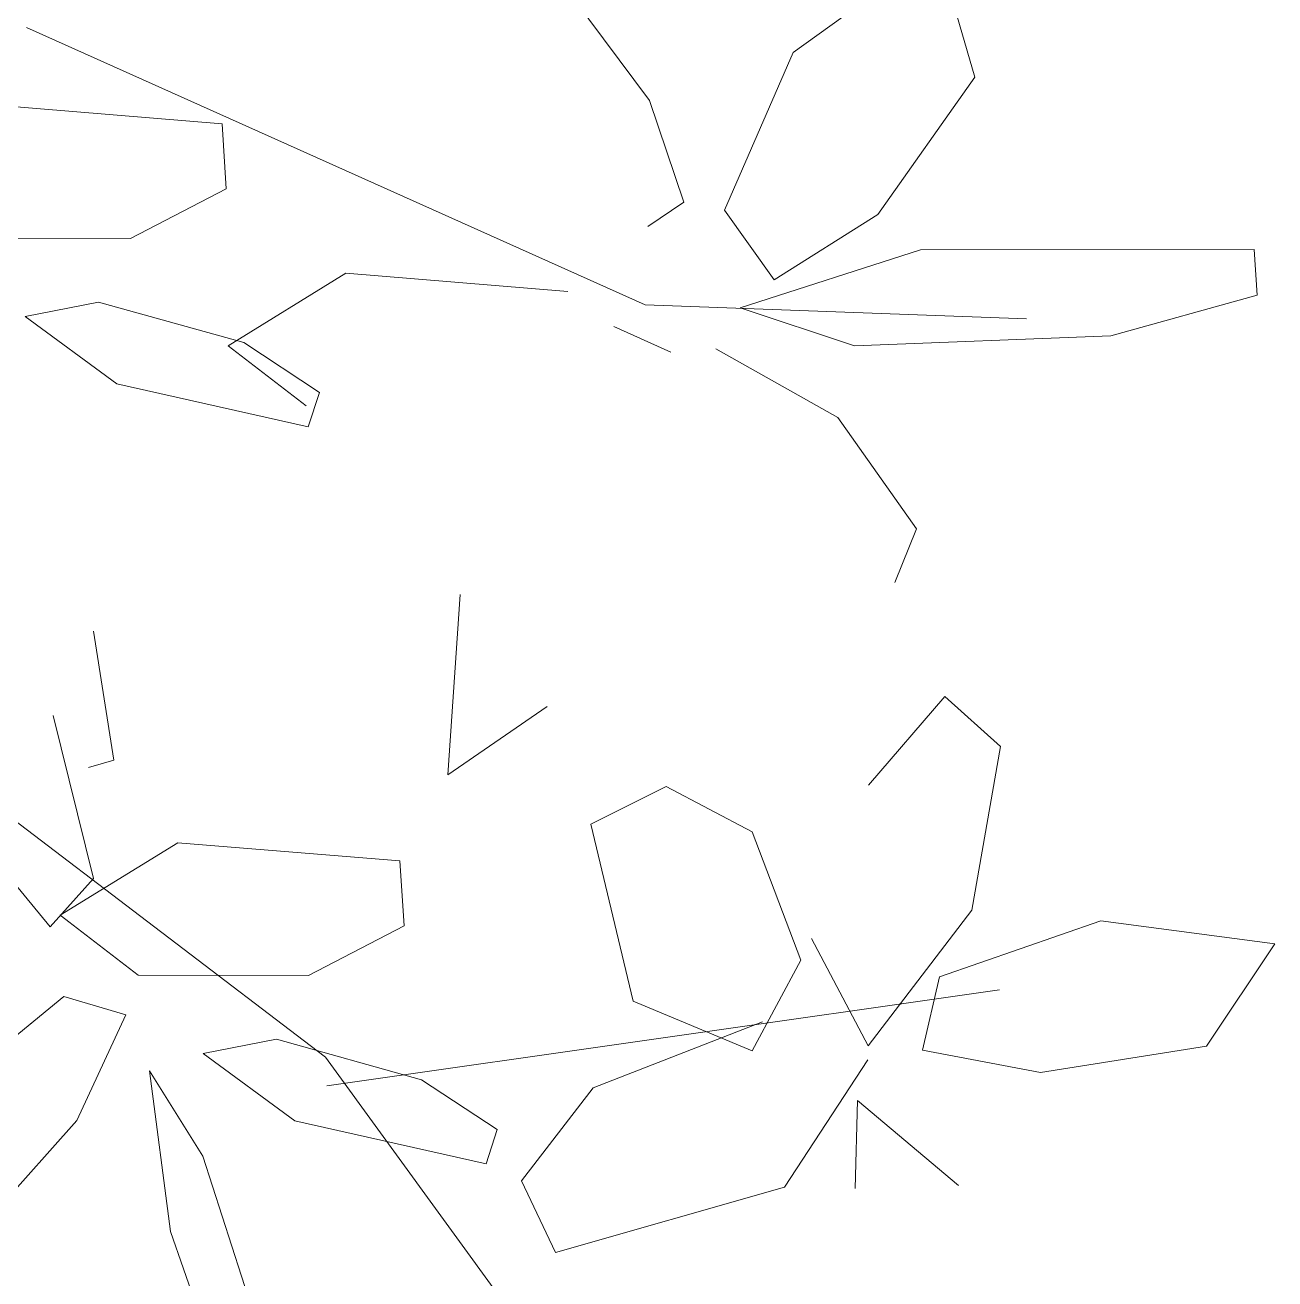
# Model space of a CAD drawing. Header units: inches. Extents: x 218980 to 233865, y 587194 to 599270.
# Drawn here: x 219068.414 to 219069.471, y 587476.931 to 587477.992 of the extents above; entities that cross this region are included whole.
import ezdxf

# ---------------------------------------------------------------- set-up
doc = ezdxf.new("R2010")
doc.units = ezdxf.units.IN
doc.header["$MEASUREMENT"] = 0
doc.layers.get('0').update_dxf_attribs({"lineweight": 0})
doc.layers.add('Proposed Urban Design', color=250, linetype='Continuous', lineweight=0)

# ---------------------------------------------------------------- blocks, each defined once
blk = doc.blocks.new('tree2')
at = {"color": 64}
for p, q in [((325201.569, 3048393.6634), (325201.8134, 3048393.8392)), ((325201.8134, 3048393.8392), (325201.8766, 3048393.6217)), ((325201.3262, 3048393.582), (325201.1462, 3048393.8243)), ((325201.4531, 3048393.3967), (325201.569, 3048393.6634)), ((325201.8766, 3048393.6217), (325201.7122, 3048393.3893)), ((325201.384, 3048393.4099), (325201.3262, 3048393.582)), ((325200.2274, 3048393.5735), (325200.603, 3048393.5425)), ((325200.603, 3048393.5425), (325200.6099, 3048393.4329)), ((325200.6099, 3048393.4329), (325200.4482, 3048393.3488)), ((325201.3235, 3048393.3687), (325201.384, 3048393.4099)), ((325201.5371, 3048393.2788), (325201.4531, 3048393.3967)), ((325201.7122, 3048393.3893), (325201.5371, 3048393.2788)), ((325200.4482, 3048393.3488), (325200.1601, 3048393.3491)), ((325201.4795, 3048393.2314), (325201.7847, 3048393.3297)), ((325201.7847, 3048393.3297), (325202.3489, 3048393.3298)), ((325202.3489, 3048393.3298), (325202.3541, 3048393.2527)), ((325200.6134, 3048393.1672), (325200.8124, 3048393.2897)), ((325200.8124, 3048393.2897), (325201.188, 3048393.2588)), ((325200.3942, 3048393.2409), (325200.27, 3048393.2167)), ((325200.6398, 3048393.1725), (325200.3942, 3048393.2409)), ((325202.3541, 3048393.2527), (325202.1067, 3048393.1838)), ((325201.3189, 3048393.2363), (325201.9641, 3048393.2128)), ((325201.6729, 3048393.1672), (325201.4795, 3048393.2314)), ((325200.27, 3048393.2167), (325200.4252, 3048393.1025)), ((325201.2658, 3048393.1995), (325201.3623, 3048393.1564)), ((325202.1067, 3048393.1838), (325201.6729, 3048393.1672)), ((325200.7451, 3048393.0654), (325200.6134, 3048393.1672)), ((325200.7677, 3048393.0881), (325200.6398, 3048393.1725)), ((325201.6447, 3048393.0459), (325201.4384, 3048393.1617)), ((325200.4252, 3048393.1025), (325200.749, 3048393.03)), ((325200.749, 3048393.03), (325200.7677, 3048393.0881)), ((325201.7778, 3048392.8571), (325201.6447, 3048393.0459)), ((325201.7414, 3048392.7668), (325201.7778, 3048392.8571)), ((325201.6967, 3048392.4235), (325201.8255, 3048392.5739)), ((325201.8255, 3048392.5739), (325201.9198, 3048392.4893)), ((325201.9198, 3048392.4893), (325201.8715, 3048392.2123)), ((325201.3543, 3048392.4214), (325201.4999, 3048392.3447)), ((325201.8166, 3048392.0991), (325202.0897, 3048392.194)), ((325202.0897, 3048392.194), (325202.3841, 3048392.1549)), ((325202.3841, 3048392.1549), (325202.2685, 3048391.9819)), ((325202.2685, 3048391.9819), (325201.9874, 3048391.9375))]:
    blk.add_line(p, q, dxfattribs=at)
at = {"color": 44}
for p, q in [((325200.2725, 3048393.7058), (325201.3189, 3048393.2363)), ((325199.2727, 3048393.1101), (325200.7782, 3048391.9633)), ((325200.7804, 3048391.9149), (325201.9184, 3048392.0776)), ((325200.7782, 3048391.9633), (325201.5399, 3048390.9151))]:
    blk.add_line(p, q, dxfattribs=at)
at = {"color": 66}
for p, q in [((325200.9852, 3048392.4409), (325201.006, 3048392.7464)), ((325200.4198, 3048392.4662), (325200.3855, 3048392.6842)), ((325200.3858, 3048392.2659), (325200.3174, 3048392.5414)), ((325201.1528, 3048392.5568), (325200.9852, 3048392.4409)), ((325200.377, 3048392.4533), (325200.4198, 3048392.4662)), ((325201.227, 3048392.3575), (325201.3543, 3048392.4214)), ((325201.2984, 3048392.0581), (325201.227, 3048392.3575)), ((325200.1868, 3048392.3361), (325200.3125, 3048392.1842)), ((325201.4999, 3048392.3447), (325201.5822, 3048392.1276)), ((325200.3294, 3048392.2037), (325200.5283, 3048392.3263)), ((325200.5283, 3048392.3263), (325200.904, 3048392.2954)), ((325200.904, 3048392.2954), (325200.9109, 3048392.1857)), ((325200.3125, 3048392.1842), (325200.3858, 3048392.2659)), ((325200.461, 3048392.102), (325200.3294, 3048392.2037)), ((325201.8715, 3048392.2123), (325201.6959, 3048391.9827)), ((325200.9109, 3048392.1857), (325200.7492, 3048392.1016)), ((325201.6959, 3048391.9827), (325201.6004, 3048392.1644)), ((325201.5822, 3048392.1276), (325201.5, 3048391.9739)), ((325200.7492, 3048392.1016), (325200.461, 3048392.102)), ((325201.7877, 3048391.9752), (325201.8166, 3048392.0991)), ((325200.3352, 3048392.0659), (325200.1159, 3048391.8857)), ((325200.4404, 3048392.035), (325200.3352, 3048392.0659)), ((325201.5, 3048391.9739), (325201.2984, 3048392.0581)), ((325200.3574, 3048391.8561), (325200.4404, 3048392.035)), ((325201.231, 3048391.9116), (325201.5173, 3048392.0229)), ((325200.6951, 3048391.9937), (325200.571, 3048391.9695)), ((325200.9407, 3048391.9253), (325200.6951, 3048391.9937)), ((325200.571, 3048391.9695), (325200.7262, 3048391.8554)), ((325201.9874, 3048391.9375), (325201.7877, 3048391.9752)), ((325201.6953, 3048391.9589), (325201.5545, 3048391.7433)), ((325200.4806, 3048391.9401), (325200.5158, 3048391.6682)), ((325200.5706, 3048391.796), (325200.4806, 3048391.9401)), ((325201.0687, 3048391.8409), (325200.9407, 3048391.9253)), ((325201.1095, 3048391.7539), (325201.231, 3048391.9116)), ((325201.6739, 3048391.7412), (325201.6778, 3048391.8899)), ((325201.6778, 3048391.8899), (325201.849, 3048391.7463)), ((325200.1703, 3048391.6472), (325200.3574, 3048391.8561)), ((325200.7262, 3048391.8554), (325201.0499, 3048391.7828)), ((325201.0499, 3048391.7828), (325201.0687, 3048391.8409)), ((325200.6865, 3048391.437), (325200.5706, 3048391.796)), ((325201.1671, 3048391.6327), (325201.1095, 3048391.7539)), ((325201.5545, 3048391.7433), (325201.1671, 3048391.6327)), ((325200.5158, 3048391.6682), (325200.678, 3048391.2061))]:
    blk.add_line(p, q, dxfattribs=at)

msp = doc.modelspace()

# ---------------------------------------------------------------- block references
at = {"layer": 'Proposed Urban Design', "xscale": 0.5, "yscale": 0.5, "zscale": 0.5}
msp.add_blockref('tree2', (56468.2789, -936718.8629), dxfattribs=at)

doc.saveas('drawing.dxf')
